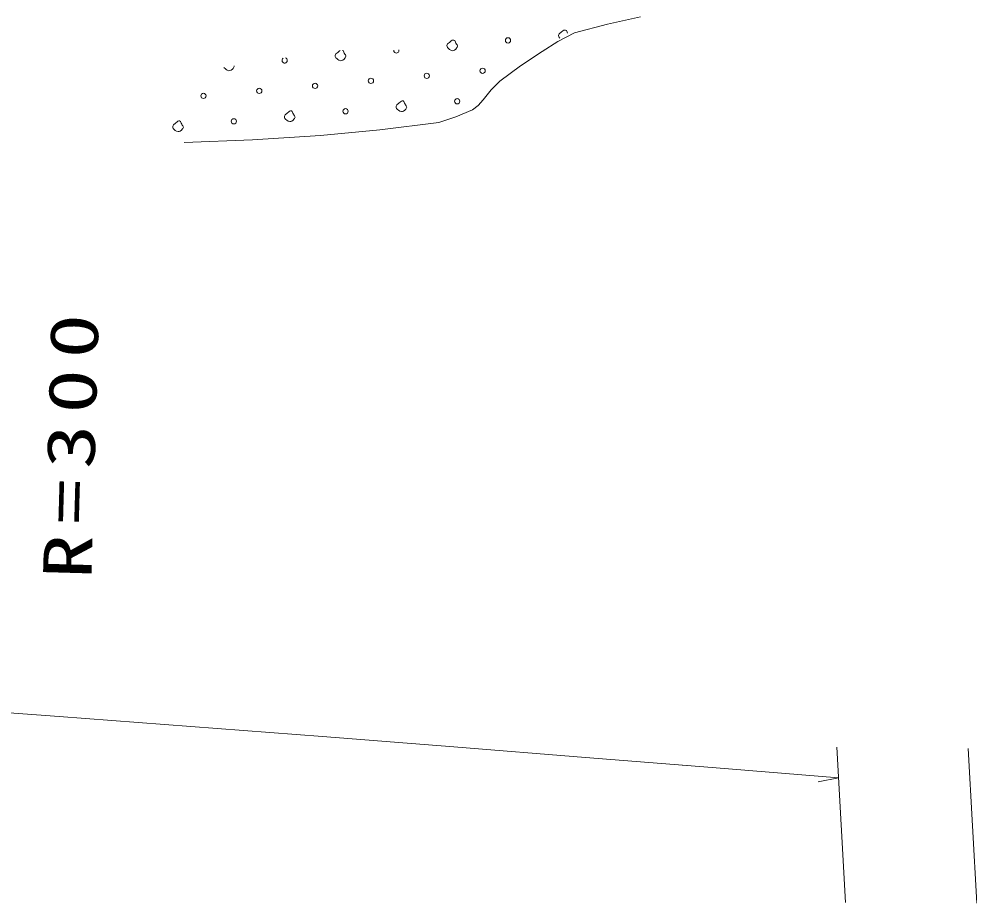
# Model space of a CAD drawing. Units: millimetres, scale not verified. Extents: x 40000 to 680000, y 20000 to 380000.
# Drawn here: x 168637 to 204582, y 304728 to 338177 of the extents above; entities that cross this region are included whole.
import ezdxf

# ---------------------------------------------------------------- set-up
doc = ezdxf.new("R2010")
doc.units = ezdxf.units.MM
doc.header["$LTSCALE"] = 1000
doc.layers.add('S-BGD', color=1, linetype='Continuous', lineweight=13)
doc.layers.add('S-BGD-HTXT', color=6, linetype='Continuous', lineweight=13)
doc.styles.add('ＭＳ ゴシック', font='')
doc.styles.get('ＭＳ ゴシック').set_extended_font_data('MS Gothic')

msp = doc.modelspace()

# ---------------------------------------------------------------- linework, layer by layer
at = {"layer": 'S-BGD'}
for points in [[(174886, 333505), (177466, 333606), (180051, 333767), (182286, 333986), (184524, 334266), (185164, 334472), (185793, 334738), (186014, 334901), (186205, 335117), (186498, 335492), (186833, 335822), (187618, 336410), (188432, 336945), (189030, 337329), (189653, 337657), (190899, 337984), (192158, 338253)], [(189100, 337450), (189074, 337473), (189057, 337513), (189053, 337559), (189081, 337616), (189156, 337673), (189217, 337726), (189253, 337754), (189283, 337760), (189316, 337759), (189349, 337741), (189374, 337680), (189395, 337638)], [(180981, 336714), (180965, 336690), (180938, 336652), (180885, 336617), (180843, 336602), (180805, 336599), (180744, 336618), (180697, 336647), (180661, 336680), (180623, 336714), (180606, 336754), (180602, 336800), (180630, 336856), (180705, 336914), (180766, 336967), (180794, 336990)], [(180883, 336990), (180898, 336982), (180922, 336921), (180943, 336879), (180963, 336847), (180987, 336820), (180999, 336786), (181004, 336765), (180996, 336738), (180981, 336714)], [(176756, 336335), (176740, 336310), (176712, 336273), (176660, 336238), (176617, 336223), (176579, 336220), (176518, 336238), (176471, 336267), (176435, 336300), (176397, 336335), (176393, 336344)], [(176774, 336403), (176778, 336385), (176771, 336358), (176756, 336335)]]:
    msp.add_lwpolyline(points, dxfattribs=at)
for points in [[(185207, 337094), (185191, 337069), (185163, 337032), (185111, 336997), (185068, 336982), (185030, 336979), (184970, 336997), (184923, 337026), (184887, 337059), (184848, 337094), (184832, 337133), (184828, 337179), (184856, 337236), (184931, 337294), (184991, 337347), (185027, 337375), (185058, 337381), (185091, 337380), (185124, 337361), (185148, 337300), (185169, 337258), (185189, 337227), (185212, 337200), (185224, 337166), (185229, 337144), (185222, 337117)], [(183284, 334791), (183268, 334767), (183240, 334729), (183188, 334694), (183145, 334679), (183107, 334676), (183046, 334695), (183000, 334724), (182964, 334756), (182925, 334791), (182909, 334831), (182905, 334877), (182933, 334933), (183008, 334991), (183068, 335044), (183104, 335072), (183135, 335078), (183168, 335077), (183200, 335059), (183225, 334998), (183246, 334956), (183266, 334924), (183289, 334897), (183301, 334863), (183306, 334841), (183299, 334815)], [(179058, 334412), (179042, 334387), (179015, 334350), (178962, 334315), (178920, 334300), (178882, 334296), (178821, 334315), (178774, 334344), (178738, 334377), (178700, 334412), (178683, 334451), (178679, 334497), (178707, 334554), (178782, 334612), (178843, 334664), (178878, 334693), (178909, 334699), (178942, 334697), (178975, 334679), (178999, 334618), (179020, 334576), (179040, 334545), (179064, 334518), (179076, 334484), (179081, 334462), (179073, 334435)], [(174833, 334032), (174817, 334008), (174789, 333970), (174737, 333935), (174694, 333920), (174656, 333917), (174595, 333936), (174548, 333964), (174512, 333997), (174474, 334032), (174457, 334072), (174453, 334118), (174481, 334174), (174557, 334232), (174617, 334285), (174653, 334313), (174683, 334319), (174716, 334318), (174749, 334300), (174774, 334239), (174795, 334196), (174815, 334165), (174838, 334138), (174850, 334104), (174855, 334082), (174847, 334056)]]:
    msp.add_lwpolyline(points, close=True, dxfattribs=at)
for centre in [(187140, 337368), (184066, 336027), (186179, 336217), (179840, 335647), (181953, 335837), (175615, 335268), (177728, 335458), (185217, 335065), (180992, 334686), (176766, 334306)]:
    msp.add_circle(centre, 99.5, dxfattribs=at)
for centre, start, end in [((182915, 336988), 171.0199, 9.7815), ((178689, 336609), 123.9362, 73.672)]:
    msp.add_arc(centre, 99.5, start, end, dxfattribs=at)
at = {"layer": 'S-BGD-HTXT'}
for p, q in [((199913, 304741), (199579, 310619)), ((204882, 304728), (204548, 310579)), ((193735, 309943), (193917, 309928)), ((199644, 309470), (198879, 309315))]:
    msp.add_line(p, q, dxfattribs=at)
msp.add_lwpolyline([(165173, 312152), (170159, 311785), (175134, 311408), (180119, 311022), (185093, 310631), (190077, 310235), (194861, 309853), (199644, 309470)], dxfattribs=at)

# ---------------------------------------------------------------- texts
at = {"layer": 'S-BGD-HTXT', "insert": (171404, 316962), "char_height": 1833, "attachment_point": 7, "rotation": 88.4, "style": 'ＭＳ ゴシック'}
msp.add_mtext('\\T1.24;\\W1.35;R=300', dxfattribs=at)

doc.saveas('drawing.dxf')
